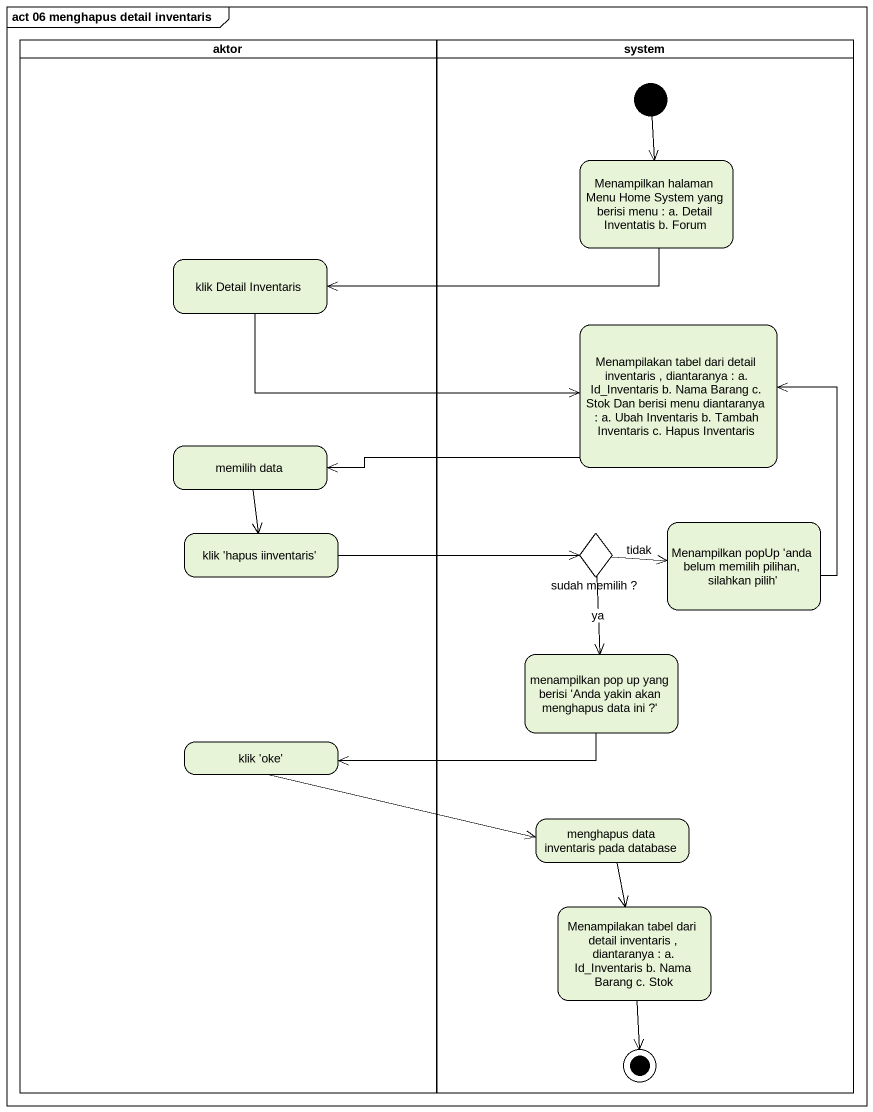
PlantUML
@startuml
mainframe act 06 menghapus detail inventaris
hide empty description
state aktor <<partition>> {
  state "klik Detail Inventaris" as klik_Detail_Inventaris
  state "memilih data" as memilih_data
  state "klik 'hapus iinventaris'" as klik_hapus_iinventaris
  state "klik 'oke'" as klik_oke
}
state system <<partition>> {
  state "Menampilkan halaman Menu Home System yang berisi menu : a. Detail Inventatis b. Forum" as Menampilkan_halaman_Menu
  state "Menampilakan tabel dari detail inventaris , diantaranya : a. Id_Inventaris b. Nama Barang c. Stok Dan berisi menu diantaranya : a. Ubah Inventaris b. Tambah Inventaris c. Hapus Inventaris" as Menampilakan_tabel_dari
  state "Menampilkan popUp 'anda belum memilih pilihan, silahkan pilih'" as Menampilkan_popUp_anda
  state "sudah memilih ?" as sudah_memilih <<choice>>
  state "menampilkan pop up yang berisi 'Anda yakin akan menghapus data ini ?'" as menampilkan_pop_up_yang
  state "menghapus data inventaris pada database" as menghapus_data_inventaris
  state "Menampilakan tabel dari detail inventaris , diantaranya : a. Id_Inventaris b. Nama Barang c. Stok" as Menampilakan_tabel_dari_2
  [*] --> Menampilkan_halaman_Menu
  Menampilakan_tabel_dari_2 --> [*]
}
Menampilkan_halaman_Menu -left-> klik_Detail_Inventaris
klik_Detail_Inventaris -right-> Menampilakan_tabel_dari
Menampilakan_tabel_dari -left-> memilih_data
memilih_data --> klik_hapus_iinventaris
Menampilkan_popUp_anda -up-> Menampilakan_tabel_dari
klik_hapus_iinventaris -right-> sudah_memilih
sudah_memilih -right-> Menampilkan_popUp_anda : tidak
sudah_memilih --> menampilkan_pop_up_yang : ya
menampilkan_pop_up_yang -left-> klik_oke
klik_oke -right-> menghapus_data_inventaris
menghapus_data_inventaris --> Menampilakan_tabel_dari_2
@enduml
